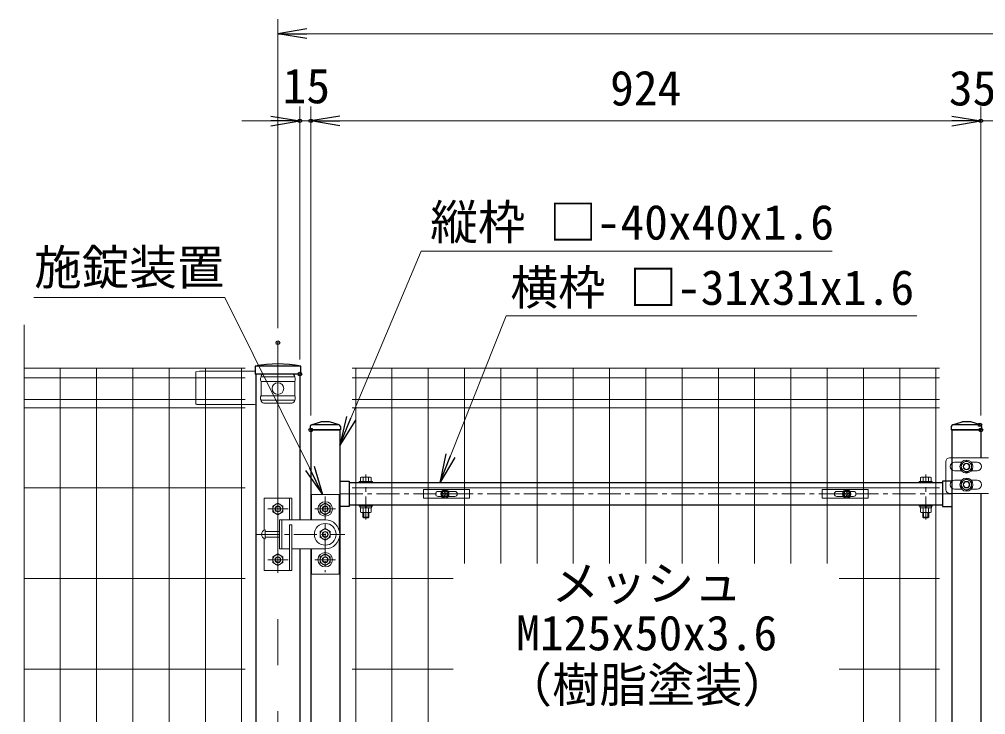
# Model space of a CAD drawing. Units: millimetres, scale not verified. Extents: x -4200 to 4200, y -2970 to 2970.
# Drawn here: x -3000 to -1668, y 450 to 1409 of the extents above; entities that cross this region are included whole.
import ezdxf
from ezdxf.enums import TextEntityAlignment as Align

# ---------------------------------------------------------------- set-up
doc = ezdxf.new("R2010")
doc.units = ezdxf.units.MM
doc.header["$LTSCALE"] = 10
doc.header["$PDMODE"] = 32
doc.header["$PDSIZE"] = 5
doc.linetypes.add('USER1', pattern=[50.8, 31.75, -6.35, 6.35, -6.35])
for name, color, linetype, lineweight in [('0-1_D-BMK', 2, 'USER1', 13), ('0-2_D-STR1', 1, 'Continuous', 25), ('0-4_D-STR3', 3, 'Continuous', 13), ('0-5_D-STR-DIM', 7, 'Continuous', 13), ('0-7_Defpoints', 6, 'Continuous', 25), ('0-8_D-STR-TXT', 7, 'Continuous', 13), ('0-C_D-STR2', 7, 'Continuous', 13)]:
    doc.layers.add(name, color=color, linetype=linetype, lineweight=lineweight)
doc.layers.add('0-6_0', color=7, linetype='Continuous')
doc.styles.add('ＭＳ ゴシック', font='')
doc.styles.get('ＭＳ ゴシック').set_extended_font_data('MS Gothic')

# ---------------------------------------------------------------- blocks, each defined once
blk = doc.blocks.new('_Open')
at = {"layer": '0-6_0'}
blk.add_line((-10, 1.667), (0, 0), dxfattribs=at)
blk.add_lwpolyline([(-10, -1.667), (0, 0), (-10, 0)], dxfattribs=at)
blk = doc.blocks.new('U7')
at = {"layer": '0-1_D-BMK'}
for p, q in [((810, 9914), (810, 10534.9)), ((8530, 9914), (8530, 10534.9)), ((450, 10267.5), (8890, 10267.5)), ((-402.5, 10180), (-402.5, 9240)), ((250, 10230), (250, 9190)), ((-543.7, 10060), (-261.3, 10060)), ((108.8, 10060), (391.2, 10060)), ((-692.1, 9710), (518.4, 9710)), ((-543.7, 9360), (-261.3, 9360)), ((108.8, 9360), (391.2, 9360))]:
    blk.add_line(p, q, dxfattribs=at)
at = {"layer": '0-2_D-STR1'}
for p, q in [((40, 11196), (40, 11150)), ((56.9, 11218.9), (190, 11260)), ((436, 11220), (64, 11220)), ((310, 11260), (190, 11260)), ((443.1, 11218.9), (310, 11260)), ((460, 11196), (460, 11150)), ((8880, 11196), (8880, 11150)), ((8896.9, 11218.9), (9030, 11260)), ((9276, 11220), (8904, 11220)), ((9150, 11260), (9030, 11260)), ((9283.1, 11218.9), (9150, 11260)), ((9300, 11196), (9300, 11150)), ((460, 11150), (40, 11150)), ((50, 11150), (50, 9910)), ((50, 11150), (450, 11150)), ((450, 11150), (450, 300)), ((9300, 11150), (8880, 11150)), ((8890, 11150), (8890, 300)), ((8890, 11150), (9290, 11150)), ((9290, 11150), (9290, 10765)), ((450, 10442), (580, 10442)), ((580, 10442), (580, 10093)), ((8760, 10422.5), (580, 10422.5)), ((8890, 10442), (8760, 10442)), ((9290, 10275), (9290, 2650)), ((580, 10093), (450, 10093)), ((8760, 10112.5), (580, 10112.5)), ((50, 9510), (50, 300))]:
    blk.add_line(p, q, dxfattribs=at)
blk.add_lwpolyline([(8760, 10442), (8760, 10093), (8890, 10093)], dxfattribs=at)
for centre, start, end in [((64, 11196), 90, 180), ((436, 11196), 0, 90), ((8904, 11196), 90, 180), ((9276, 11196), 0, 90)]:
    blk.add_arc(centre, 24, start, end, dxfattribs=at)
at = {"layer": '0-4_D-STR3'}
for p, q in [((8807.4, 10715), (8807.4, 10325)), ((9396, 10765), (8857.4, 10765)), ((9022.9, 10705), (8927.4, 10705)), ((9157.1, 10705), (9237.4, 10705)), ((9022.9, 10585), (8927.4, 10585)), ((9157.1, 10585), (9237.4, 10585)), ((720, 10438.5), (720, 10422.5)), ((720, 10438.5), (900, 10438.5)), ((720, 10422.5), (900, 10422.5)), ((735, 10438.5), (735, 10493)), ((885, 10438.5), (735, 10438.5)), ((866.3, 10498.5), (753.8, 10498.5)), ((772.5, 10438.5), (772.5, 10493)), ((847.5, 10438.5), (847.5, 10493)), ((885, 10438.5), (885, 10493)), ((900, 10438.5), (900, 10422.5)), ((8440, 10438.5), (8440, 10422.5)), ((8620, 10438.5), (8440, 10438.5)), ((8620, 10422.5), (8440, 10422.5)), ((8455, 10438.5), (8455, 10493)), ((8455, 10438.5), (8605, 10438.5)), ((8473.7, 10498.5), (8586.2, 10498.5)), ((8492.5, 10438.5), (8492.5, 10493)), ((8567.5, 10438.5), (8567.5, 10493)), ((8605, 10438.5), (8605, 10493)), ((8620, 10438.5), (8620, 10422.5)), ((9022.9, 10455), (8927.4, 10455)), ((9157.1, 10455), (9237.4, 10455)), ((440, 10260), (60, 10260)), ((60, 10260), (60, 9910)), ((440, 9772.4), (440, 10260)), ((9396, 10275), (8857.4, 10275)), ((9022.9, 10335), (8927.4, 10335)), ((9157.1, 10335), (9237.4, 10335)), ((-592.5, 10210), (-242.5, 10210)), ((-592.5, 9766.3), (-592.5, 10210)), ((-402.5, 10140.8), (-472.5, 10100.4)), ((-402.5, 10140.8), (-332.5, 10100.4)), ((-242.5, 9910), (-242.5, 10210)), ((-242.5, 10210), (-212.5, 10210)), ((-212.5, 9910), (-212.5, 10210)), ((250, 10140.8), (180, 10100.4)), ((250, 10140.8), (320, 10100.4)), ((-472.5, 10019.6), (-472.5, 10100.4)), ((-402.5, 9979.2), (-472.5, 10019.6)), ((-402.5, 9979.2), (-332.5, 10019.6)), ((-332.5, 10019.6), (-332.5, 10100.4)), ((180, 10019.6), (180, 10100.4)), ((250, 9979.2), (180, 10019.6)), ((250, 9979.2), (320, 10019.6)), ((320, 10019.6), (320, 10100.4)), ((720, 10112.5), (720, 10096.5)), ((720, 10112.5), (900, 10112.5)), ((720, 10096.5), (900, 10096.5)), ((735, 10076.5), (735, 10017)), ((753.8, 10011.5), (866.3, 10011.5)), ((770, 9948.5), (770, 10011.5)), ((772.5, 10076.5), (772.5, 10017)), ((780, 9938.5), (780, 10011.5)), ((813.8, 10076.5), (802.2, 10096.5)), ((820.7, 10076.5), (809.1, 10096.5)), ((840, 9938.5), (840, 10011.5)), ((847.5, 10076.5), (847.5, 10017)), ((850, 9948.5), (850, 10011.5)), ((885, 10076.5), (885, 10017)), ((900, 10112.5), (900, 10096.5)), ((8440, 10112.5), (8440, 10096.5)), ((8620, 10112.5), (8440, 10112.5)), ((8620, 10096.5), (8440, 10096.5)), ((8455, 10076.5), (8455, 10017)), ((8586.2, 10011.5), (8473.7, 10011.5)), ((8490, 9948.5), (8490, 10011.5)), ((8492.5, 10076.5), (8492.5, 10017)), ((8500, 9938.5), (8500, 10011.5)), ((8519.3, 10076.5), (8530.8, 10096.5)), ((8526.2, 10076.5), (8537.8, 10096.5)), ((8560, 9938.5), (8560, 10011.5)), ((8567.5, 10076.5), (8567.5, 10017)), ((8570, 9948.5), (8570, 10011.5)), ((8605, 10076.5), (8605, 10017)), ((8620, 10112.5), (8620, 10096.5)), ((-380, 9910), (-380, 9510)), ((-380, 9910), (250, 9910)), ((-350, 9910), (-350, 9510)), ((770, 9948.5), (780, 9938.5)), ((770, 9948.5), (850, 9948.5)), ((840, 9938.5), (780, 9938.5)), ((840, 9938.5), (850, 9948.5)), ((8500, 9938.5), (8490, 9948.5)), ((8570, 9948.5), (8490, 9948.5)), ((8500, 9938.5), (8560, 9938.5)), ((8570, 9948.5), (8560, 9938.5)), ((-580, 9650), (-580, 9770)), ((-380, 9750), (-580, 9750)), ((-242.5, 9840), (-242.5, 9210)), ((-242.5, 9840), (-212.5, 9840)), ((-212.5, 9840), (-212.5, 9210)), ((250, 9790.8), (180, 9750.4)), ((180, 9669.6), (180, 9750.4)), ((250, 9790.8), (320, 9750.4)), ((320, 9669.6), (320, 9750.4)), ((440, 9772.4), (440, 9772.4)), ((-592.5, 9210), (-592.5, 9653.7)), ((-380, 9670), (-580, 9670)), ((250, 9629.2), (180, 9669.6)), ((250, 9629.2), (320, 9669.6)), ((440, 9647.6), (440, 9160)), ((-380, 9510), (-242.5, 9510)), ((-212.5, 9510), (250, 9510)), ((60, 9160), (60, 9510)), ((-402.5, 9440.8), (-472.5, 9400.4)), ((-472.5, 9400.4), (-472.5, 9319.6)), ((250, 9440.8), (180, 9400.4)), ((250, 9440.8), (180, 9400.4)), ((180, 9400.4), (180, 9319.6)), ((180, 9319.6), (180, 9400.4)), ((250, 9440.8), (320, 9400.4)), ((250, 9440.8), (320, 9400.4)), ((320, 9400.4), (320, 9319.6)), ((320, 9319.6), (320, 9400.4)), ((-592.5, 9210), (-242.5, 9210)), ((-402.5, 9279.2), (-472.5, 9319.6)), ((-402.5, 9279.2), (-332.5, 9319.6)), ((-242.5, 9210), (-212.5, 9210)), ((250, 9279.2), (180, 9319.6)), ((250, 9279.2), (180, 9319.6)), ((250, 9279.2), (320, 9319.6)), ((250, 9279.2), (320, 9319.6)), ((440, 9160), (60, 9160))]:
    blk.add_line(p, q, dxfattribs=at)
for points in [[(9090, 10726), (9019.9, 10685.5), (9019.9, 10604.5), (9090, 10564), (9160.1, 10604.5), (9160.1, 10685.5)], [(9090, 10476), (9019.9, 10435.5), (9019.9, 10354.5), (9090, 10314), (9160.1, 10354.5), (9160.1, 10435.5)]]:
    blk.add_lwpolyline(points, close=True, dxfattribs=at)
for points in [[(887, 10076.5), (733, 10076.5), (733, 10096.5)], [(887, 10076.5), (887, 10096.5), (733, 10096.5)], [(8453, 10076.5), (8607, 10076.5), (8607, 10096.5)], [(8453, 10076.5), (8453, 10096.5), (8607, 10096.5)], [(-402.5, 9440.8), (-332.5, 9400.4), (-332.5, 9319.6)]]:
    blk.add_lwpolyline(points, dxfattribs=at)
for centre, radius in [((9090, 10645), 90), ((9090, 10645), 90), ((9090, 10645), 70.3), ((9090, 10645), 45), ((9090, 10645), 40), ((9090, 10645), 40), ((9090, 10395), 90), ((9090, 10395), 90), ((9090, 10395), 70.3), ((9090, 10395), 45), ((9090, 10395), 40), ((9090, 10395), 40), ((-402.5, 10060), 70), ((250, 10060), 100), ((250, 10060), 70), ((-402.5, 10060), 40), ((-402.5, 10060), 35), ((250, 10060), 40), ((250, 10060), 35), ((250, 9710), 150), ((250, 9710), 70), ((250, 9710), 40), ((250, 9710), 35), ((250, 9360), 100), ((250, 9360), 100), ((-402.5, 9360), 70), ((-402.5, 9360), 40), ((-402.5, 9360), 35), ((250, 9360), 70), ((250, 9360), 70), ((250, 9360), 40), ((250, 9360), 40), ((250, 9360), 35), ((250, 9360), 35)]:
    blk.add_circle(centre, radius, dxfattribs=at)
for centre, radius, start, end in [((8857.4, 10715), 50, 90, 180), ((8927.4, 10645), 60, 90, 270), ((9237.4, 10645), 60, 270, 90), ((753.8, 10464), 34.5, 57.13278, 122.86722), ((810, 10368.6), 129.9, 73.22135, 106.77865), ((866.3, 10464), 34.5, 57.13278, 122.86722), ((8473.7, 10464), 34.5, 57.13278, 122.86722), ((8530, 10368.6), 129.9, 73.22135, 106.77865), ((8586.2, 10464), 34.5, 57.13278, 122.86722), ((8927.4, 10395), 60, 90, 270), ((9237.4, 10395), 60, 270, 90), ((8857.4, 10325), 50, 180, 270), ((753.8, 10046), 34.5, 237.13278, 302.86722), ((810, 10141.4), 129.9, 253.22135, 286.77865), ((866.3, 10046), 34.5, 237.13278, 302.86722), ((8473.7, 10046), 34.5, 237.13278, 302.86722), ((8530, 10141.4), 129.9, 253.22135, 286.77865), ((8586.2, 10046), 34.5, 237.13278, 302.86722), ((250, 9710), 200, 270, 89.99983), ((-569, 9710), 61, 100.38886, 259.61115)]:
    blk.add_arc(centre, radius, start, end, dxfattribs=at)
at = {"layer": '0-7_Defpoints'}
for centre in [(1900, 10267.5), (7440, 10267.5)]:
    blk.add_circle(centre, 40, dxfattribs=at)
blk = doc.blocks.new('A$Cc5bff5c2')
at = {"layer": '0-4_D-STR3'}
for p, q in [((-297.7, 60), (337.3, 60)), ((-297.7, -60), (-297.7, 60)), ((-95.2, 35), (-45.6, 35)), ((-18.5, 4.2), (-31.5, 3.9)), ((-31.5, 3.9), (-31.5, -4)), ((-4, 31.5), (-4.2, 18.5)), ((-4, 31.5), (4, 31.5)), ((4, 31.5), (4.2, 18.5)), ((18.5, 4.2), (31.5, 3.9)), ((31.5, 3.9), (31.5, -4)), ((45.6, 35), (134.8, 35)), ((-95.2, -35), (-45.6, -35)), ((-18.5, -4.2), (-31.5, -4)), ((-4, -31.5), (-4.2, -18.5)), ((18.5, -4.2), (31.5, -4)), ((45.6, -35), (134.8, -35))]:
    blk.add_line(p, q, dxfattribs=at)
for points in [[(-297.7, -60), (337.3, -60), (337.3, 60)], [(-4, -31.5), (4, -31.5), (4.2, -18.5)]]:
    blk.add_lwpolyline(points, dxfattribs=at)
for radius in [57.5, 52.5]:
    blk.add_circle((0, 0), radius, dxfattribs=at)
for centre, radius, start, end in [((-95.2, 0), 35, 90, 270), ((-19.1, 19), 14.9, 270, 0), ((19.1, 19), 14.9, 180, 270), ((134.8, 0), 35, 270, 90), ((-19.1, -19), 14.9, 0, 90), ((19.1, -19), 14.9, 90, 180)]:
    blk.add_arc(centre, radius, start, end, dxfattribs=at)
blk = doc.blocks.new('A$C5ba32ecb')
at = {"layer": '0-4_D-STR3'}
for p, q in [((-337.5, 60), (297.5, 60)), ((-337.5, -60), (-337.5, 60)), ((-135, 35), (-45.6, 35)), ((-18.5, 4.2), (-31.5, 3.9)), ((-31.5, 3.9), (-31.5, -4)), ((-4, 31.5), (-4.2, 18.5)), ((-4, 31.5), (4, 31.5)), ((4, 31.5), (4.2, 18.5)), ((18.5, 4.2), (31.5, 3.9)), ((31.5, 3.9), (31.5, -4)), ((45.6, 35), (95, 35)), ((-135, -35), (-45.6, -35)), ((-18.5, -4.2), (-31.5, -4)), ((-4, -31.5), (-4.2, -18.5)), ((18.5, -4.2), (31.5, -4)), ((45.6, -35), (95, -35))]:
    blk.add_line(p, q, dxfattribs=at)
for points in [[(-337.5, -60), (297.5, -60), (297.5, 60)], [(-4, -31.5), (4, -31.5), (4.2, -18.5)]]:
    blk.add_lwpolyline(points, dxfattribs=at)
for radius in [57.5, 52.5]:
    blk.add_circle((0, 0), radius, dxfattribs=at)
for centre, radius, start, end in [((-135, 0), 35, 90, 270), ((-19.1, 19), 14.9, 270, 0), ((19.1, 19), 14.9, 180, 270), ((95, 0), 35, 270, 90), ((-19.1, -19), 14.9, 0, 90), ((19.1, -19), 14.9, 90, 180)]:
    blk.add_arc(centre, radius, start, end, dxfattribs=at)

msp = doc.modelspace()

# ---------------------------------------------------------------- linework, layer by layer
at = {"layer": '0-1_D-BMK'}
msp.add_line((-2643.98, 963.15), (-2643.98, -532.66), dxfattribs=at)
at = {"layer": '0-2_D-STR1'}
for p, q in [((-2612.53, 930.91), (-2675.43, 930.91)), ((-2612.53, 930.91), (-2675.43, 930.91)), ((-2675.43, 930.91), (-2675.43, 919.91)), ((-2612.53, 919.91), (-2675.43, 919.91)), ((-2674.23, 919.91), (-2674.23, 282.91)), ((-2613.73, 919.91), (-2613.73, 718.91)), ((-2612.53, 919.91), (-2612.53, 930.91)), ((-2612.53, 919.91), (-2612.53, 930.91)), ((-2613.73, 678.91), (-2613.73, 282.91))]:
    msp.add_line(p, q, dxfattribs=at)
msp.add_arc((-2643.98, 771.48), 162.5, 78.84081, 101.15919, dxfattribs=at)
msp.add_arc((-2643.98, 771.48), 162.5, 78.84081, 101.15919, dxfattribs=at)
at = {"layer": '0-4_D-STR3'}
for p, q in [((-2751.98, 923.91), (-2756.98, 922.91)), ((-2756.98, 922.91), (-2756.98, 879.09)), ((-2751.98, 923.91), (-2676.11, 923.91)), ((-2676.11, 923.91), (-2675.43, 923.58)), ((-2663.19, 919.91), (-2624.78, 919.91)), ((-2667.19, 915.91), (-2620.78, 915.91)), ((-2667.19, 909.91), (-2667.19, 889.91)), ((-2667.19, 909.91), (-2620.78, 909.91)), ((-2620.78, 909.91), (-2620.78, 889.91)), ((-2667.19, 889.91), (-2620.78, 889.91)), ((-2667.19, 883.91), (-2620.78, 883.91)), ((-2663.19, 879.91), (-2624.78, 879.91)), ((-2676.19, 878.09), (-2755.98, 878.09)), ((-2674.23, 878.51), (-2676.19, 878.09))]:
    msp.add_line(p, q, dxfattribs=at)
msp.add_circle((-2643.98, 899.91), 8, dxfattribs=at)
for centre, radius, start, end in [((-2663.19, 915.91), 4, 90, 180), ((-2624.78, 915.91), 4, 0, 90), ((-2661.93, 912.91), 6.05, 150.26731, 209.73269), ((-2626.03, 912.91), 6.05, 330.26731, 29.73269), ((-2661.91, 886.91), 6.07, 150.37394, 209.62606), ((-2663.19, 883.91), 4, 180, 270), ((-2624.78, 883.91), 4, 270, 0), ((-2626.05, 886.91), 6.07, 330.37394, 29.62606), ((-2755.98, 879.09), 1, 180, 270)]:
    msp.add_arc(centre, radius, start, end, dxfattribs=at)
at = {"layer": '0-5_D-STR-DIM'}
for p, q in [((-2643.98, 983.15), (-2643.98, 1409.15)), ((-2603.98, 1389.15), (-1648.98, 1389.15)), ((-2613.73, 939.91), (-2613.73, 1289.15)), ((-2598.73, 862.91), (-2598.73, 1289.15)), ((-2598.73, 862.91), (-2598.73, 1289.15)), ((-1674.73, 862.91), (-1674.73, 1289.15)), ((-1674.73, 862.91), (-1674.73, 1289.15)), ((-2653.73, 1269.15), (-2693.73, 1269.15)), ((-2598.73, 1269.15), (-2613.73, 1269.15)), ((-1714.73, 1269.15), (-2558.73, 1269.15)), ((-2558.73, 1269.15), (-2518.73, 1269.15)), ((-1714.73, 1269.15), (-1754.73, 1269.15)), ((-1639.23, 1269.15), (-1674.73, 1269.15))]:
    msp.add_line(p, q, dxfattribs=at)
at = {"layer": '0-7_Defpoints'}
for p in [(-2613.73, 1269.15), (-2598.73, 1269.15), (-1674.73, 1269.15), (-2643.98, 963.15), (-2613.73, 919.91), (-2598.73, 842.91), (-1676.13, 849.91), (-1674.73, 842.91)]:
    msp.add_point(p, dxfattribs=at)
at = {"layer": '0-8_D-STR-TXT'}
for points in [[(-1879.93, 1089.62), (-2446.43, 1089.62), (-2543.25, 858.92)], [(-2980.43, 1025.53), (-2717.1, 1025.53), (-2600.17, 789.75)], [(-1762.88, 1000.11), (-2329.38, 1000.11), (-2406.1, 807.33)]]:
    msp.add_lwpolyline(points, dxfattribs=at)
at = {"layer": '0-C_D-STR2'}
for p, q in [((-2688.98, 927.91), (-2993.98, 927.91)), ((-2943.98, 927.91), (-2943.98, -242.09)), ((-2893.98, 927.91), (-2893.98, -242.09)), ((-2843.98, 927.91), (-2843.98, -242.09)), ((-2793.98, 927.91), (-2793.98, -242.09)), ((-2743.98, 927.91), (-2743.98, -242.09)), ((-2693.98, 927.91), (-2693.98, 282.91)), ((-1731.73, 927.91), (-2541.73, 927.91)), ((-2536.73, 927.91), (-2536.73, -242.09)), ((-2486.73, 927.91), (-2486.73, -242.09)), ((-2436.73, 927.91), (-2436.73, -242.09)), ((-2386.73, 927.91), (-2386.73, 658.77)), ((-2336.73, 927.91), (-2336.73, 658.77)), ((-2286.73, 927.91), (-2286.73, 658.77)), ((-2236.73, 927.91), (-2236.73, 658.77)), ((-2186.73, 927.91), (-2186.73, 658.77)), ((-2136.73, 927.91), (-2136.73, 658.77)), ((-2086.73, 927.91), (-2086.73, 658.77)), ((-2036.73, 927.91), (-2036.73, 658.77)), ((-1986.73, 927.91), (-1986.73, 658.77)), ((-1936.73, 927.91), (-1936.73, 658.77)), ((-1886.73, 927.91), (-1886.73, 658.77)), ((-1836.73, 927.91), (-1836.73, -242.09)), ((-1786.73, 927.91), (-1786.73, -242.09)), ((-1736.73, 927.91), (-1736.73, -242.09)), ((-2688.98, 914.81), (-2993.98, 914.81)), ((-1731.73, 914.81), (-2541.73, 914.81)), ((-2688.98, 885.01), (-2993.98, 885.01)), ((-1731.73, 885.01), (-2541.73, 885.01)), ((-2688.98, 873.15), (-2993.98, 873.15)), ((-1731.73, 873.15), (-2541.73, 873.15)), ((-2688.98, 762.91), (-2993.98, 762.91)), ((-1731.73, 762.91), (-2541.73, 762.91)), ((-2688.98, 637.91), (-2993.98, 637.91)), ((-2402.14, 637.91), (-2541.73, 637.91)), ((-1731.73, 637.91), (-1870.04, 637.91)), ((-2688.98, 512.91), (-2993.98, 512.91)), ((-2402.14, 512.91), (-2541.73, 512.91)), ((-1731.73, 512.91), (-1870.04, 512.91))]:
    msp.add_line(p, q, dxfattribs=at)
msp.add_lwpolyline([(-2993.98, -407.09), (-2993.98, 317.26), (-3029.22, 330.09), (-2958.74, 355.74), (-2993.98, 368.56), (-2993.98, 987.91)], dxfattribs=at)

# ---------------------------------------------------------------- block references
at = {"layer": '0-5_D-STR-DIM', "xscale": 4, "yscale": 4, "rotation": 180}
for p in [(-2643.98, 1389.15), (-2598.73, 1269.15), (-2598.73, 1269.15)]:
    msp.add_blockref('_Open', p, dxfattribs=at)
at = {"layer": '0-5_D-STR-DIM'}
for name, p, xscale, yscale in [('_Open', (-2613.73, 1269.15), 4, 4), ('_Open', (-1674.73, 1269.15), 4, 4), ('_Open', (-1674.73, 1269.15), 4, 4), ('U7', (-2603.73, -272.09), 0.1, 0.1), ('A$Cc5bff5c2', (-2413.71, 754.66), 0.1, 0.1), ('A$C5ba32ecb', (-1859.73, 754.66), 0.1, 0.1)]:
    msp.add_blockref(name, p, dxfattribs=dict(at, xscale=xscale, yscale=yscale))
at = {"layer": '0-8_D-STR-TXT', "xscale": 4, "yscale": 4}
for p, rotation in [((-2558.73, 822.03), 247.23311), ((-2420.89, 770.16), 248.30114), ((-2582.4, 753.91), 296.37768)]:
    msp.add_blockref('_Open', p, dxfattribs=dict(at, rotation=rotation))

# ---------------------------------------------------------------- texts
at = {"layer": '0-5_D-STR-DIM', "style": 'ＭＳ ゴシック'}
for s, p in [('15', (-2637.48, 1278.9)), ('924', (-2185.98, 1275.9)), ('35.5', (-1718.96, 1275.9))]:
    msp.add_text(s, height=48.09, dxfattribs=at).set_placement(p, align=Align.BOTTOM_LEFT)
at = {"layer": '0-8_D-STR-TXT', "style": 'ＭＳ ゴシック'}
for s, p in [('縦枠 □-40x40x1.6 ', (-2433.92, 1090.93)), ('施錠装置', (-2980.13, 1028.74)), ('横枠 □-31x31x1.6', (-2323.35, 1000.9)), ('メッシュ', (-2266.68, 592.93)), ('（樹脂塗装）', (-2331.65, 452.93))]:
    msp.add_text(s, height=48.09, dxfattribs=at).set_placement(p, align=Align.BOTTOM_LEFT)
at = {"layer": '0-C_D-STR2', "style": 'ＭＳ ゴシック'}
msp.add_text('M125x50x3.6', height=48.09, dxfattribs=at).set_placement((-2315.41, 524.51), align=Align.BOTTOM_LEFT)

doc.saveas('drawing.dxf')
